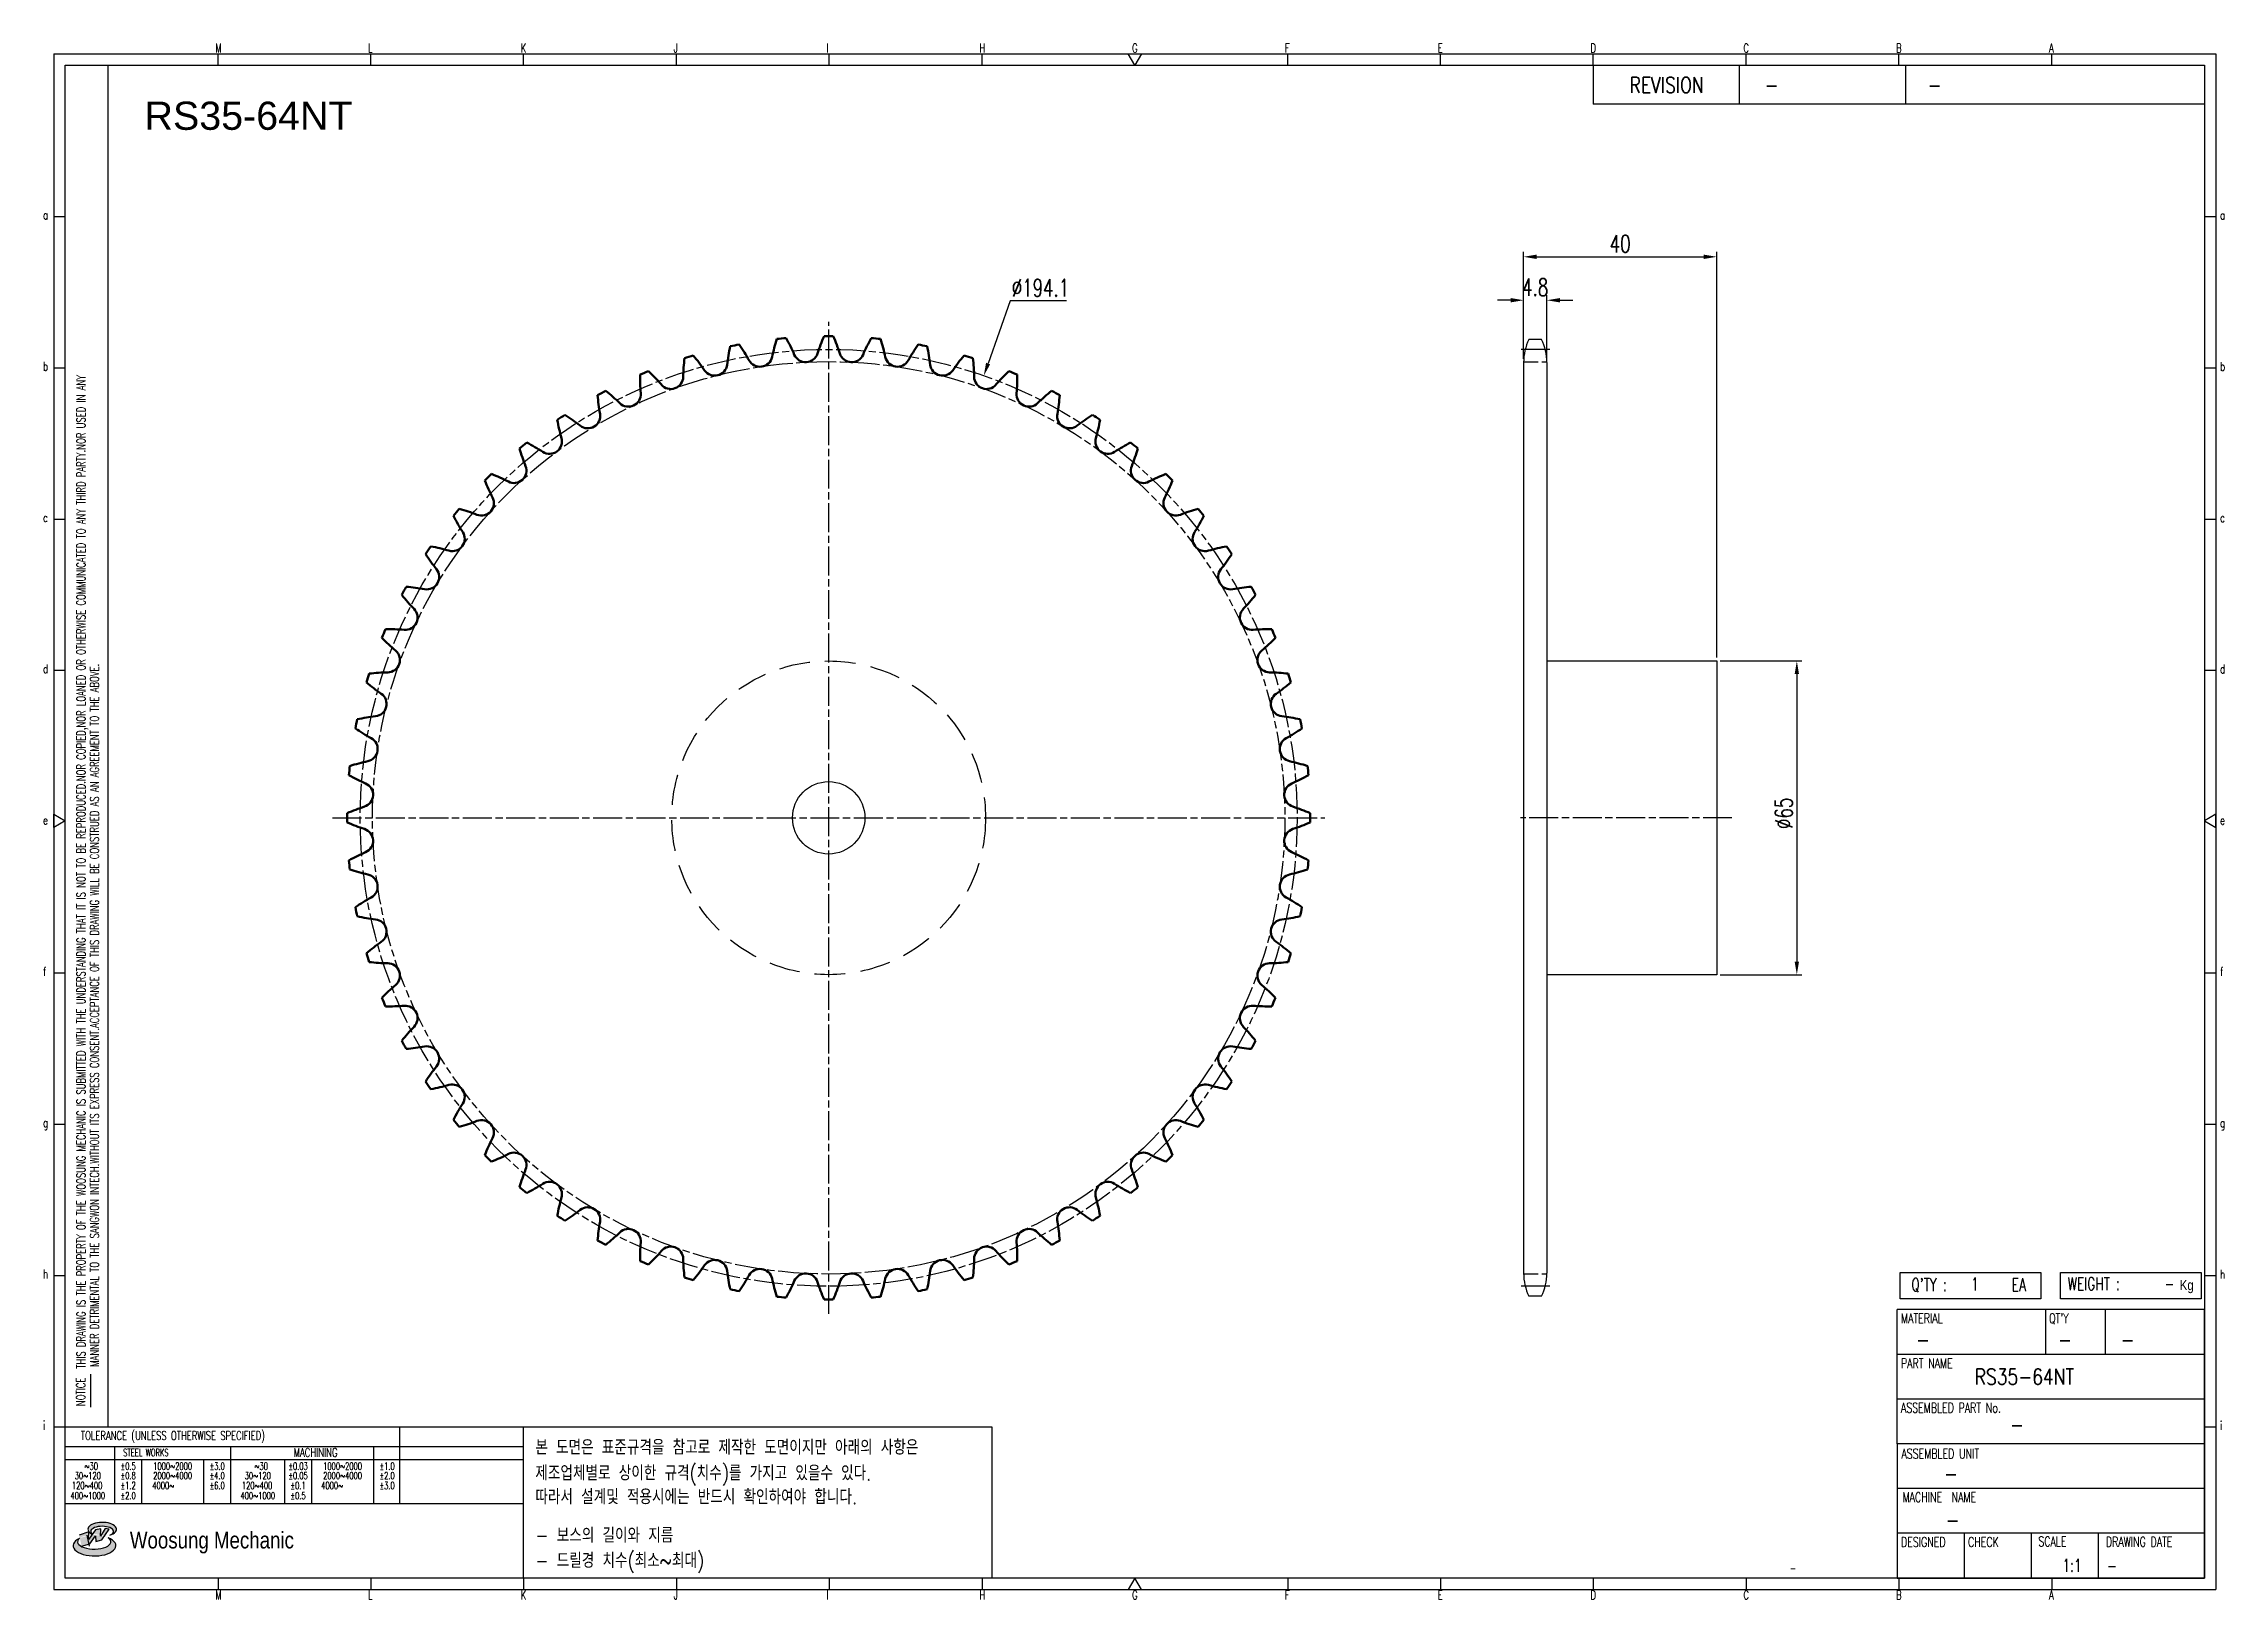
# Model space of a CAD drawing. Header units: millimetres. Extents: x -44812 to -44360, y 1096 to 1418.
import ezdxf
from ezdxf.enums import TextEntityAlignment as Align

# ---------------------------------------------------------------- set-up
doc = ezdxf.new("R2010")
doc.units = ezdxf.units.MM
for name, pattern in [('AM_ISO02W050', [7.5, 6, -1.5]), ('AM_ISO02W050x2', [3.75, 3, -0.75]), ('AM_ISO08W050', [18, 12, -1.5, 3, -1.5]), ('AM_ISO08W050x2', [9, 6, -0.75, 1.5, -0.75]), ('HIDDEN', [9.525, 6.35, -3.175])]:
    doc.linetypes.add(name, pattern=pattern)
for name, color, linetype, lineweight in [('AM_0N', 7, 'Continuous', 50), ('AM_3N', 6, 'AM_ISO02W050', 25), ('AM_7', 4, 'AM_ISO08W050', 25), ('AM_7N', 4, 'AM_ISO08W050', 25)]:
    doc.layers.add(name, color=color, linetype=linetype, lineweight=lineweight)
for name, color, linetype in [('HL', 2, 'HIDDEN'), ('S-DIM', 7, 'Continuous'), ('TITLE', 7, 'Continuous'), ('도면레이아웃', 7, 'Continuous')]:
    doc.layers.add(name, color=color, linetype=linetype)
doc.styles.add('HAN', font='ROMANS.shx', dxfattribs={"width": 0.7, "bigfont": 'whgtxt.shx'})
doc.styles.add('HKD_ST2', font='romans.shx', dxfattribs={"width": 0.7, "height": 4, "bigfont": '@extfont2.shx'})
doc.styles.add('HSG', font='SIMPLEX.shx', dxfattribs={"width": 0.7, "bigfont": 'HSG.shx'})
doc.styles.add('ROMANS', font='romans.shx', dxfattribs={"width": 0.7, "bigfont": 'whgtxt.shx'})
doc.styles.add('SLDTEXTSTYLE4', font='arial.ttf', dxfattribs={"width": 0.8})
doc.styles.get("Standard").update_dxf_attribs({"font": 'arial.ttf'})
doc.dimstyles.new('APP6', dxfattribs={"dimscale": 1.5, "dimtxt": 2.4, "dimasz": 1.8, "dimexe": 0.7, "dimexo": 0.5, "dimgap": 0.6, "dimtad": 1, "dimtoh": 1, "dimdec": 1, "dimrnd": 0.01, "dimzin": 9, "dimdsep": 46, "dimtxsty": 'HSG', "dimcen": 0, "dimclrd": 1, "dimclre": 1, "dimclrt": 256, "dimazin": 2, "dimtp": 1, "dimtm": 1, "dimtfac": 0.5, "dimtdec": 1, "dimtofl": 0, "dimtmove": 0, "dimatfit": 3, "dimfxl": 0, "dimtvp": 1, "dimtolj": 2, "dimlwd": -1, "dimlwe": -1, "dimarcsym": 0})

# ---------------------------------------------------------------- blocks, each defined once
blk = doc.blocks.new('SUYWSHJH')
at = {"layer": '도면레이아웃'}
h = blk.add_hatch(color=10, dxfattribs=at)
h.paths.add_polyline_path([(1.544, 35.177), (1.554, 34.966), (1.779, 35.034), (2.054, 35.422), (1.908, 35.446), (1.728, 35.167), (1.741, 35.439), (1.547, 35.405), (1.292, 35.041), (1.295, 35.33), (0.943, 35.208), (1.03, 34.8), (1.336, 34.885)])
edge = h.paths.add_edge_path()
edge.add_ellipse((1.795, 35.421), major_axis=(-0.53, 0), ratio=0.487785, start_angle=122.36065, end_angle=403.39574)
edge.add_line((1.411, 35.244), (1.419, 35.261))
edge.add_ellipse((1.798, 35.344), major_axis=(-0.423, 0), ratio=0.444396, start_angle=131.58977, end_angle=386.19408, ccw=False)
edge = h.paths.add_edge_path()
edge.add_ellipse((1.512, 34.815), major_axis=(-0.793, 0), ratio=0.480113, start_angle=314.67633, end_angle=590.85213)
edge.add_ellipse((1.501, 34.958), major_axis=(-0.62, 0), ratio=0.43311, start_angle=331.7024, end_angle=574.42495, ccw=False)
for p, q in [((0, 90.118), (80.15, 90.118)), ((0, 90.118), (0, 33.191)), ((6.089, 89.693), (6.089, 90.118)), ((11.753, 89.693), (11.753, 90.118)), ((17.418, 89.693), (17.418, 90.118)), ((23.082, 89.693), (23.082, 90.118)), ((28.746, 89.693), (28.746, 90.118)), ((34.411, 89.693), (34.411, 90.118)), ((45.739, 89.693), (45.739, 90.118)), ((51.404, 89.693), (51.404, 90.118)), ((57.068, 89.693), (57.068, 90.118)), ((62.732, 89.693), (62.732, 90.118)), ((68.397, 89.693), (68.397, 90.118)), ((74.061, 89.693), (74.061, 90.118)), ((80.15, 90.118), (80.15, 33.191)), ((0, 84.085), (0.425, 84.085)), ((79.725, 84.085), (80.15, 84.085)), ((0, 78.478), (0.425, 78.478)), ((79.725, 78.478), (80.15, 78.478)), ((0, 72.87), (0.425, 72.87)), ((79.725, 72.87), (80.15, 72.87)), ((0, 67.262), (0.425, 67.262)), ((79.725, 67.262), (80.15, 67.262)), ((0, 56.047), (0.425, 56.047)), ((79.725, 56.047), (80.15, 56.047)), ((0, 50.439), (0.425, 50.439)), ((79.725, 50.439), (80.15, 50.439)), ((0, 44.832), (0.425, 44.832)), ((79.725, 44.832), (80.15, 44.832)), ((1.377, 39.947), (1.377, 41.174)), ((0, 39.224), (0.425, 39.224)), ((79.725, 39.224), (80.15, 39.224)), ((0, 33.191), (80.15, 33.191)), ((6.089, 33.616), (6.089, 33.191)), ((11.753, 33.616), (11.753, 33.191)), ((17.418, 33.616), (17.418, 33.191)), ((23.082, 33.616), (23.082, 33.191)), ((28.746, 33.616), (28.746, 33.191)), ((34.411, 33.616), (34.411, 33.191)), ((45.739, 33.616), (45.739, 33.191)), ((51.404, 33.616), (51.404, 33.191)), ((57.068, 33.616), (57.068, 33.191)), ((62.732, 33.616), (62.732, 33.191)), ((68.397, 33.616), (68.397, 33.191)), ((74.061, 33.616), (74.061, 33.191))]:
    blk.add_line(p, q)
at = {"color": 2}
for p, q in [((2.017, 39.224), (2.017, 89.693)), ((0.425, 39.224), (17.418, 39.224)), ((12.816, 39.224), (12.816, 36.382)), ((17.418, 33.616), (17.418, 39.224)), ((0.425, 38.487), (17.418, 38.487)), ((0.425, 38.012), (17.418, 38.012)), ((2.257, 38.487), (2.257, 36.382)), ((3.257, 38.012), (3.257, 36.382)), ((5.557, 38.012), (5.557, 36.382)), ((6.557, 38.5), (6.557, 36.382)), ((8.557, 38.012), (8.557, 36.382)), ((9.557, 38.026), (9.557, 36.382)), ((11.857, 38.487), (11.857, 36.382)), ((0.425, 36.382), (17.418, 36.382))]:
    blk.add_line(p, q, dxfattribs=at)
at = {"color": 6, "ltscale": 0.5}
for p, q in [((57.068, 89.693), (57.068, 88.246)), ((62.47, 89.693), (62.47, 88.246)), ((68.635, 89.693), (68.635, 88.246)), ((79.725, 88.246), (57.068, 88.246)), ((68.336, 38.59), (68.336, 43.563)), ((79.725, 43.563), (68.336, 43.563)), ((73.827, 43.563), (73.827, 41.905)), ((76.037, 43.563), (76.037, 41.905)), ((79.725, 38.59), (79.725, 43.563)), ((79.725, 41.905), (68.336, 41.905)), ((79.725, 40.248), (68.336, 40.248)), ((68.336, 38.59), (68.336, 33.616)), ((79.725, 38.59), (68.336, 38.59)), ((79.725, 33.616), (79.725, 38.59)), ((79.725, 36.932), (68.336, 36.932)), ((79.725, 35.274), (68.336, 35.274)), ((70.822, 33.616), (70.822, 35.274)), ((73.309, 33.616), (73.309, 35.274)), ((75.796, 33.616), (75.796, 35.274)), ((68.336, 33.616), (79.725, 33.616))]:
    blk.add_line(p, q, dxfattribs=at)
for points in [[(40.075, 89.693), (39.83, 90.118), (40.32, 90.118)], [(0.425, 89.693), (79.725, 89.693), (79.725, 33.616), (0.425, 33.616)], [(0.425, 61.679), (0, 61.433), (0, 61.924)], [(79.725, 61.679), (80.15, 61.433), (80.15, 61.924)], [(40.075, 33.616), (39.83, 33.191), (40.32, 33.191)]]:
    blk.add_lwpolyline(points, close=True)
at = {"layer": 'TITLE', "color": 20}
for p, q in [((68.449, 43.961), (68.449, 44.936)), ((68.449, 44.936), (73.654, 44.936)), ((73.654, 44.936), (73.654, 43.961)), ((74.39, 43.961), (74.39, 44.936)), ((74.39, 44.936), (79.595, 44.936)), ((79.595, 44.936), (79.595, 43.961)), ((73.654, 43.961), (68.449, 43.961)), ((79.595, 43.961), (74.39, 43.961))]:
    blk.add_line(p, q, dxfattribs=at)
at = {"layer": '도면레이아웃'}
for p, q in [((1.295, 35.33), (0.943, 35.208)), ((1.03, 34.8), (1.336, 34.885)), ((1.224, 35.208), (1.311, 34.8)), ((1.224, 35.208), (1.224, 35.208)), ((1.547, 35.405), (1.292, 35.041)), ((1.292, 35.041), (1.295, 35.33)), ((1.336, 34.885), (1.544, 35.177)), ((1.419, 35.261), (1.411, 35.244)), ((1.544, 35.177), (1.554, 34.966)), ((1.741, 35.439), (1.547, 35.405)), ((1.554, 34.966), (1.779, 35.034)), ((1.908, 35.446), (1.728, 35.167)), ((1.728, 35.167), (1.741, 35.439)), ((1.779, 35.034), (2.054, 35.422)), ((2.054, 35.422), (1.908, 35.446))]:
    blk.add_line(p, q, dxfattribs=at)
for centre, major_axis, ratio, start_param, end_param in [((1.795, 35.421), (-0.53, 0), 0.487785, 2.135596, 7.040584), ((1.512, 34.815), (-0.793, 0), 0.480113, 5.492138, 10.312315), ((1.501, 34.958), (-0.62, 0), 0.43311, 5.789299, 10.025607), ((1.798, 35.344), (-0.423, 0), 0.444396, 2.296675, 6.740358)]:
    blk.add_ellipse(centre, major_axis=major_axis, ratio=ratio, start_param=start_param, end_param=end_param, dxfattribs=at)
at = {"color": 4, "style": 'HKD_ST2', "width": 0.7}
for s, p in [('M', (5.988, 90.164)), ('L', (11.652, 90.164)), ('K', (17.316, 90.164)), ('J', (22.981, 90.164)), ('I', (28.645, 90.164)), ('H', (34.309, 90.164)), ('G', (39.974, 90.164)), ('F', (45.638, 90.164)), ('E', (51.302, 90.164)), ('D', (56.967, 90.164)), ('C', (62.631, 90.164)), ('B', (68.295, 90.164)), ('A', (73.96, 90.164)), ('a', (-0.395, 83.976)), ('a', (80.305, 83.97)), ('b', (-0.395, 78.368)), ('b', (80.305, 78.362)), ('c', (-0.395, 72.76)), ('c', (80.305, 72.754)), ('d', (-0.395, 67.153)), ('d', (80.305, 67.147)), ('e', (-0.395, 61.545)), ('e', (80.305, 61.539)), ('f', (-0.395, 55.937)), ('f', (80.305, 55.931)), ('g', (-0.395, 50.33)), ('g', (80.305, 50.324)), ('h', (-0.395, 44.722)), ('h', (80.305, 44.716)), ('i', (-0.395, 39.114)), ('i', (80.305, 39.108)), ('M', (5.988, 32.824)), ('L', (11.652, 32.824)), ('K', (17.316, 32.824)), ('J', (22.981, 32.824)), ('I', (28.645, 32.824)), ('H', (34.309, 32.824)), ('G', (39.974, 32.824)), ('F', (45.638, 32.824)), ('E', (51.302, 32.824)), ('D', (56.967, 32.824)), ('C', (62.631, 32.824)), ('B', (68.295, 32.824)), ('A', (73.96, 32.824))]:
    blk.add_text(s, height=0.326, dxfattribs=at).set_placement(p)
for s, height, style, width, p in [('REVISION', 0.5806, 'HAN', 0.8, (58.415, 88.664)), ('-', 0.581, 'HAN', 0.8, (63.426, 88.664)), ('-', 0.581, 'HAN', 0.8, (69.468, 88.664)), ("Q'TY : ", 0.4746, 'HKD_ST2', 0.7, (68.857, 44.253)), ('1', 0.475, 'HKD_ST2', 0.7, (71.071, 44.275)), ('EA', 0.4746, 'HKD_ST2', 0.7, (72.578, 44.253)), ('WEIGHT : ', 0.4746, 'HKD_ST2', 0.7, (74.65, 44.286)), ('-', 0.581, 'HAN', 0.8, (69.029, 42.157)), ('-', 0.581, 'HAN', 0.8, (74.289, 42.157)), ('-', 0.581, 'HAN', 0.8, (76.623, 42.157)), ('-', 0.581, 'HAN', 0.8, (72.515, 39.013)), ('-', 0.581, 'HAN', 0.8, (70.067, 37.189)), ('-', 0.581, 'HAN', 0.8, (70.126, 35.48)), ('1:1', 0.4746, 'HKD_ST2', 0.7, (74.458, 33.848)), ('-', 0.475, 'HKD_ST2', 0.7, (76.112, 33.837))]:
    blk.add_text(s, height=height, dxfattribs=dict(style=style, width=width)).set_placement(p)
at = {"color": 1, "style": 'HKD_ST2', "width": 0.7}
for s, p in [(' THIS DRAWING IS THE PROPERTY OF THE WOOSUNG MECHANIC IS SUBMITTED WITH THE UNDERSTANDING THAT IT IS NOT TO BE REPRODUCED.NOR COPIED,NOR LOANED OR OTHERWISE COMMUNICATED TO ANY THIRD PARTY.NOR USED IN ANY', (1.173, 41.217)), ('MANNER DETRIMENTAL TO THE SANGWON INTECH.WITHOUT ITS EXPRESS CONSENT.ACCEPTANCE OF THIS DRAWING WILL BE CONSTRUED AS AN AGREEMENT TO THE ABOVE.', (1.672, 41.447))]:
    blk.add_text(s, height=0.326266, rotation=90, dxfattribs=at).set_placement(p)
at = {"style": 'HKD_ST2', "width": 0.7}
blk.add_text('-', height=0.475, dxfattribs=at).set_placement((78.613, 44.286), align=Align.RIGHT)
at = {"color": 4, "style": 'HKD_ST2', "width": 0.7}
for s, height, p in [('MATERIAL', 0.3651, (68.474, 43.425)), ("QT'Y", 0.3651, (73.965, 43.425)), ('PART NAME', 0.3651, (68.474, 41.756)), ('ASSEMBLED PART No.', 0.36511, (68.474, 40.109)), ('ASSEMBLED UNIT', 0.36511, (68.49, 38.408)), ('MACHINE  NAME', 0.36511, (68.532, 36.794)), ('DESIGNED', 0.3651, (68.474, 35.136)), ('CHECK', 0.3651, (70.961, 35.136)), ('SCALE', 0.3651, (73.566, 35.153)), ('DRAWING DATE', 0.36511, (76.071, 35.141))]:
    blk.add_text(s, height=height, dxfattribs=at).set_placement(p, align=Align.TOP_LEFT)
at = {"style": 'HKD_ST2', "width": 0.7}
blk.add_text('NOTICE', height=0.3263, rotation=90, dxfattribs=at).set_placement((1.163, 39.988))
for s, height, style, width, p in [('TOLERANCE (UNLESS OTHERWISE SPECIFIED)', 0.32627, 'HKD_ST2', 0.7, (4.417, 38.896)), ('-', 0.326, 'ROMANS', 0.65, (64.469, 33.975))]:
    blk.add_text(s, height=height, dxfattribs=dict(style=style, width=width)).set_placement(p, align=Align.MIDDLE_CENTER)
at = {"color": 4, "style": 'HKD_ST2', "width": 0.7}
for s, height, p in [('STEEL WORKS', 0.26101, (3.416, 38.268)), ('MACHINING', 0.3263, (9.707, 38.27)), ('%%P0.5', 0.261, (2.757, 37.762)), ('%%P0.8', 0.261, (2.757, 37.411)), ('%%P3.0', 0.261, (6.057, 37.762)), ('%%P4.0', 0.261, (6.057, 37.411)), ('%%P0.03', 0.261, (9.057, 37.762)), ('%%P0.05', 0.261, (9.057, 37.411)), ('%%P1.0', 0.261, (12.357, 37.762)), ('%%P2.0', 0.261, (12.357, 37.411)), ('%%P1.2', 0.261, (2.757, 37.045)), ('%%P2.0', 0.261, (2.757, 36.67)), ('%%P6.0', 0.261, (6.057, 37.045)), ('%%P0.1', 0.261, (9.057, 37.045)), ('%%P0.5', 0.261, (9.057, 36.67)), ('%%P3.0', 0.261, (12.357, 37.045))]:
    blk.add_text(s, height=height, dxfattribs=at).set_placement(p, align=Align.MIDDLE)
for s, height, p in [('30%%126120', 0.261, (1.263, 37.411)), ('%%12630', 0.261, (1.389, 37.762)), ('2000%%1264000', 0.26101, (4.407, 37.411)), ('1000%%1262000', 0.26101, (4.407, 37.762)), ('30%%126120', 0.261, (7.563, 37.411)), ('%%12630', 0.261, (7.689, 37.762)), ('2000%%1264000', 0.26101, (10.707, 37.411)), ('1000%%1262000', 0.26101, (10.707, 37.762)), ('400%%1261000', 0.26101, (1.263, 36.67)), ('120%%126400', 0.26101, (1.237, 37.045)), ('4000%%126', 0.261, (4.061, 37.045)), ('400%%1261000', 0.26101, (7.563, 36.67)), ('120%%126400', 0.26101, (7.537, 37.045)), ('4000%%126', 0.261, (10.321, 37.045))]:
    blk.add_text(s, height=height, dxfattribs=at).set_placement(p, align=Align.MIDDLE_CENTER)
at = {"color": 1, "style": 'SLDTEXTSTYLE4', "width": 0.8}
blk.add_text('Woosung Mechanic', height=0.61957, dxfattribs=at).set_placement((2.822, 34.711))
at = {"layer": 'TITLE', "width": 0.8}
blk.add_text('Kg', height=0.3789, dxfattribs=at).set_placement((78.807, 44.286))
blk = doc.blocks.new('*D759')
at = {"layer": 'Defpoints', "color": 0, "transparency": 16777216}
for p in [(-44500.65, 1364.68), (-44505.45, 1351.78), (-44500.65, 1351.78)]:
    blk.add_point(p, dxfattribs=at)
at = {"layer": 'S-DIM', "color": 1, "transparency": 16777216}
for p, q in [((-44508.15, 1364.68), (-44510.85, 1364.68)), ((-44505.45, 1352.53), (-44505.45, 1365.73)), ((-44500.65, 1352.53), (-44500.65, 1365.73)), ((-44497.95, 1364.68), (-44495.25, 1364.68))]:
    blk.add_line(p, q, dxfattribs=at)
for points in [[(-44508.15, 1365.13), (-44508.15, 1364.23), (-44505.45, 1364.68)], [(-44497.95, 1365.13), (-44497.95, 1364.23), (-44500.65, 1364.68)]]:
    blk.add_solid(points, dxfattribs=at)
at = {"layer": 'S-DIM', "transparency": 16777216, "insert": (-44503.05, 1367.38), "char_height": 3.6, "attachment_point": 5, "style": 'HSG'}
blk.add_mtext('\\A2;4.8', dxfattribs=at)
blk = doc.blocks.new('*D760')
at = {"layer": 'Defpoints', "color": 0, "transparency": 16777216}
for p in [(-44465.45, 1373.68), (-44505.45, 1351.78), (-44465.45, 1289.94)]:
    blk.add_point(p, dxfattribs=at)
at = {"layer": 'S-DIM', "color": 1, "transparency": 16777216}
for p, q in [((-44505.45, 1352.53), (-44505.45, 1374.73)), ((-44502.75, 1373.68), (-44468.15, 1373.68)), ((-44465.45, 1290.69), (-44465.45, 1374.73))]:
    blk.add_line(p, q, dxfattribs=at)
for points in [[(-44502.75, 1374.13), (-44502.75, 1373.23), (-44505.45, 1373.68)], [(-44468.15, 1374.13), (-44468.15, 1373.23), (-44465.45, 1373.68)]]:
    blk.add_solid(points, dxfattribs=at)
at = {"layer": 'S-DIM', "transparency": 16777216, "insert": (-44485.45, 1376.38), "char_height": 3.6, "attachment_point": 5, "style": 'HSG'}
blk.add_mtext('\\A2;40', dxfattribs=at)
blk = doc.blocks.new('*D761')
at = {"layer": 'Defpoints', "color": 0, "transparency": 16777216}
for p in [(-44465.45, 1289.94), (-44465.45, 1224.94), (-44448.84, 1224.94)]:
    blk.add_point(p, dxfattribs=at)
at = {"layer": 'S-DIM', "color": 1, "transparency": 16777216}
for p, q in [((-44464.7, 1289.94), (-44447.79, 1289.94)), ((-44448.84, 1287.24), (-44448.84, 1227.64)), ((-44464.7, 1224.94), (-44447.79, 1224.94))]:
    blk.add_line(p, q, dxfattribs=at)
for points in [[(-44449.29, 1287.24), (-44448.39, 1287.24), (-44448.84, 1289.94)], [(-44449.29, 1227.64), (-44448.39, 1227.64), (-44448.84, 1224.94)]]:
    blk.add_solid(points, dxfattribs=at)
at = {"layer": 'S-DIM', "transparency": 16777216, "insert": (-44451.54, 1258.36), "char_height": 3.6, "attachment_point": 5, "rotation": 90, "style": 'HSG'}
blk.add_mtext('\\A2;%%c65', dxfattribs=at)
blk = doc.blocks.new('*D762')
at = {"layer": 'Defpoints', "color": 0, "transparency": 16777216}
for p in [(-44617.31, 1349.03), (-44681.58, 1165.85)]:
    blk.add_point(p, dxfattribs=at)
at = {"layer": 'S-DIM', "color": 1, "transparency": 16777216}
for p, q in [((-44611.87, 1364.55), (-44616.42, 1351.57)), ((-44600.17, 1364.55), (-44611.87, 1364.55))]:
    blk.add_line(p, q, dxfattribs=at)
blk.add_solid([(-44616.84, 1351.72), (-44615.99, 1351.42), (-44617.31, 1349.03)], dxfattribs=at)
at = {"layer": 'S-DIM', "transparency": 16777216, "insert": (-44605.57, 1367.25), "char_height": 3.6, "attachment_point": 5, "style": 'HSG'}
blk.add_mtext('\\A2;∅194.1', dxfattribs=at)

msp = doc.modelspace()

# ---------------------------------------------------------------- linework, layer by layer
for p, q in [((-44501.72, 1356.58), (-44504.38, 1356.58)), ((-44505.45, 1351.78), (-44505.45, 1163.1)), ((-44500.65, 1351.78), (-44500.65, 1163.1)), ((-44501.72, 1158.3), (-44504.38, 1158.3))]:
    msp.add_line(p, q)
msp.add_lwpolyline([(-44500.65, 1289.94), (-44465.45, 1289.94), (-44465.45, 1224.94), (-44500.65, 1224.94)])
at = {"color": 4}
msp.add_lwpolyline([(-44712.66, 1131.28), (-44615.62, 1131.28), (-44615.62, 1099.93), (-44712.66, 1099.93)], close=True, dxfattribs=at)
msp.add_circle((-44649.45, 1257.44), 7.5)
for centre, start, end in [((-44494.15, 1351.78), 154.8633, 180), ((-44511.95, 1351.78), 0, 25.1367), ((-44494.15, 1163.1), 180, 205.1367), ((-44511.95, 1163.1), 334.8633, 0)]:
    msp.add_arc(centre, 11.3, start, end)
at = {"layer": 'AM_0N'}
for centre, radius, start, end in [((-44621.87, 1344.38), 40.23, 162.2301, 167.7344), ((-44649.45, 1257.44), 99.8, 95.0737, 96.1763), ((-44693.46, 1337.33), 40.23, 23.5156, 29.0199), ((-44613.48, 1341.26), 40.23, 156.6051, 162.1094), ((-44649.45, 1257.44), 99.8, 89.4487, 90.5513), ((-44685.41, 1341.26), 40.23, 17.8906, 23.3949), ((-44605.44, 1337.33), 40.23, 150.9801, 156.4844), ((-44649.45, 1257.44), 99.8, 83.8237, 84.9263), ((-44677.03, 1344.38), 40.23, 12.2656, 17.7699), ((-44639.36, 1348.09), 40.23, 173.4801, 178.9844), ((-44649.45, 1257.44), 99.8, 106.3237, 107.4263), ((-44708.2, 1327.21), 40.23, 34.7656, 40.2699), ((-44673.04, 1351.62), 2.57, 214.7656, 353.3594), ((-44630.53, 1346.67), 40.23, 167.8551, 173.3594), ((-44649.45, 1257.44), 99.8, 100.6987, 101.8013), ((-44701.08, 1332.63), 40.23, 29.1406, 34.6449), ((-44663.69, 1353.47), 2.57, 209.1406, 347.7344), ((-44654.21, 1354.41), 2.57, 203.5156, 342.1094), ((-44644.69, 1354.41), 2.57, 197.8906, 336.4844), ((-44635.2, 1353.47), 2.57, 192.2656, 330.8594), ((-44597.82, 1332.63), 40.23, 145.3551, 150.8594), ((-44649.45, 1257.44), 99.8, 78.1987, 79.3013), ((-44668.37, 1346.67), 40.23, 6.6406, 12.1449), ((-44625.86, 1351.62), 2.57, 186.6406, 325.2344), ((-44590.7, 1327.21), 40.23, 139.7301, 145.2344), ((-44649.45, 1257.44), 99.8, 72.5737, 73.6763), ((-44659.53, 1348.09), 40.23, 1.0156, 6.5199), ((-44649.45, 1257.44), 99.8, 111.9487, 113.0513), ((-44648.3, 1348.64), 40.23, 179.1051, 184.6094), ((-44714.75, 1321.12), 40.23, 40.3906, 45.8949), ((-44682.16, 1348.85), 2.57, 220.3906, 358.9844), ((-44616.74, 1348.85), 2.57, 181.0156, 319.6094), ((-44584.14, 1321.12), 40.23, 134.1051, 139.6094), ((-44649.45, 1257.44), 99.8, 66.9487, 68.0513), ((-44650.6, 1348.64), 40.23, 355.3906, 0.8949), ((-44649.45, 1257.44), 99.8, 117.5737, 118.6763), ((-44657.24, 1348.32), 40.23, 184.7301, 190.2344), ((-44720.68, 1314.41), 40.23, 46.0156, 51.5199), ((-44690.96, 1345.2), 2.57, 226.0156, 4.6094), ((-44607.94, 1345.2), 2.57, 175.3906, 313.9844), ((-44578.22, 1314.41), 40.23, 128.4801, 133.9844), ((-44649.45, 1257.44), 99.8, 61.3237, 62.4263), ((-44641.66, 1348.32), 40.23, 349.7656, 355.2699), ((-44649.45, 1257.44), 99.8, 123.1987, 124.3013), ((-44666.11, 1347.12), 40.23, 190.3551, 195.8594), ((-44725.92, 1307.15), 40.23, 51.6406, 57.1449), ((-44699.36, 1340.71), 2.57, 231.6406, 10.2344), ((-44599.54, 1340.71), 2.57, 169.7656, 308.3594), ((-44572.98, 1307.15), 40.23, 122.8551, 128.3594), ((-44649.45, 1257.44), 99.8, 55.6987, 56.8013), ((-44632.79, 1347.12), 40.23, 344.1406, 349.6449), ((-44649.45, 1257.44), 99.8, 128.8237, 129.9263), ((-44674.82, 1345.05), 40.23, 195.9801, 201.4844), ((-44730.43, 1299.42), 40.23, 57.2656, 62.7699), ((-44707.28, 1335.42), 2.57, 237.2656, 15.8594), ((-44591.62, 1335.42), 2.57, 164.1406, 302.7344), ((-44568.47, 1299.42), 40.23, 117.2301, 122.7344), ((-44649.45, 1257.44), 99.8, 50.0737, 51.1763), ((-44624.08, 1345.05), 40.23, 338.5156, 344.0199), ((-44649.45, 1257.44), 99.8, 134.4487, 135.5513), ((-44734.15, 1291.28), 40.23, 62.8906, 68.3949), ((-44714.65, 1329.38), 2.57, 242.8906, 21.4844), ((-44584.25, 1329.38), 2.57, 158.5156, 297.1094), ((-44564.75, 1291.28), 40.23, 111.6051, 117.1094), ((-44649.45, 1257.44), 99.8, 44.4487, 45.5513), ((-44683.29, 1342.14), 40.23, 201.6051, 207.1094), ((-44615.61, 1342.14), 40.23, 332.8906, 338.3949), ((-44649.45, 1257.44), 99.8, 140.0737, 141.1763), ((-44691.43, 1338.42), 40.23, 207.2301, 212.7344), ((-44737.06, 1282.81), 40.23, 68.5156, 74.0199), ((-44721.38, 1322.64), 2.57, 248.5156, 27.1094), ((-44577.51, 1322.64), 2.57, 152.8906, 291.4844), ((-44561.84, 1282.81), 40.23, 105.9801, 111.4844), ((-44607.47, 1338.42), 40.23, 327.2656, 332.7699), ((-44649.45, 1257.44), 99.8, 38.8237, 39.9263), ((-44727.43, 1315.27), 2.57, 254.1406, 32.7344), ((-44571.47, 1315.27), 2.57, 147.2656, 285.8594), ((-44649.45, 1257.44), 99.8, 145.6987, 146.8013), ((-44699.16, 1333.91), 40.23, 212.8551, 218.3594), ((-44739.12, 1274.1), 40.23, 74.1406, 79.6449), ((-44559.77, 1274.1), 40.23, 100.3551, 105.8594), ((-44599.74, 1333.91), 40.23, 321.6406, 327.1449), ((-44649.45, 1257.44), 99.8, 33.1987, 34.3013), ((-44732.72, 1307.35), 2.57, 259.7656, 38.3594), ((-44566.18, 1307.35), 2.57, 141.6406, 280.2344), ((-44649.45, 1257.44), 99.8, 151.3237, 152.4263), ((-44706.42, 1328.67), 40.23, 218.4801, 223.9844), ((-44740.33, 1265.23), 40.23, 79.7656, 85.2699), ((-44558.57, 1265.23), 40.23, 94.7301, 100.2344), ((-44592.48, 1328.67), 40.23, 316.0156, 321.5199), ((-44649.45, 1257.44), 99.8, 27.5737, 28.6763), ((-44737.21, 1298.95), 2.57, 265.3906, 43.9844), ((-44561.68, 1298.95), 2.57, 136.0156, 274.6094), ((-44649.45, 1257.44), 99.8, 156.9487, 158.0513), ((-44713.13, 1322.74), 40.23, 224.1051, 229.6094), ((-44740.65, 1256.29), 40.23, 85.3906, 90.8949), ((-44558.25, 1256.29), 40.23, 89.1051, 94.6094), ((-44585.77, 1322.74), 40.23, 310.3906, 315.8949), ((-44649.45, 1257.44), 99.8, 21.9487, 23.0513), ((-44740.86, 1290.15), 2.57, 271.0156, 49.6094), ((-44558.04, 1290.15), 2.57, 130.3906, 268.9844), ((-44649.45, 1257.44), 99.8, 162.5737, 163.6763), ((-44719.22, 1316.19), 40.23, 229.7301, 235.2344), ((-44740.1, 1247.35), 40.23, 91.0156, 96.5199), ((-44558.8, 1247.35), 40.23, 83.4801, 88.9844), ((-44579.68, 1316.19), 40.23, 304.7656, 310.2699), ((-44649.45, 1257.44), 99.8, 16.3237, 17.4263), ((-44743.62, 1281.03), 2.57, 276.6406, 55.2344), ((-44555.27, 1281.03), 2.57, 124.7656, 263.3594), ((-44649.45, 1257.44), 99.8, 168.1987, 169.3013), ((-44724.64, 1309.07), 40.23, 235.3551, 240.8594), ((-44738.68, 1238.52), 40.23, 96.6406, 102.1449), ((-44560.22, 1238.52), 40.23, 77.8551, 83.3594), ((-44574.26, 1309.07), 40.23, 299.1406, 304.6449), ((-44649.45, 1257.44), 99.8, 10.6987, 11.8013), ((-44745.48, 1271.69), 2.57, 282.2656, 60.8594), ((-44553.41, 1271.69), 2.57, 119.1406, 257.7344), ((-44649.45, 1257.44), 99.8, 173.8237, 174.9263), ((-44729.34, 1301.45), 40.23, 240.9801, 246.4844), ((-44736.39, 1229.86), 40.23, 102.2656, 107.7699), ((-44562.51, 1229.86), 40.23, 72.2301, 77.7344), ((-44569.56, 1301.45), 40.23, 293.5156, 299.0199), ((-44649.45, 1257.44), 99.8, 5.0737, 6.1763), ((-44746.42, 1262.2), 2.57, 287.8906, 66.4844), ((-44552.48, 1262.2), 2.57, 113.5156, 252.1094), ((-44649.45, 1257.44), 99.8, 179.4487, 180.5513), ((-44733.27, 1221.47), 40.23, 107.8906, 113.3949), ((-44733.27, 1293.41), 40.23, 246.6051, 252.1094), ((-44565.63, 1221.47), 40.23, 66.6051, 72.1094), ((-44565.63, 1293.41), 40.23, 287.8906, 293.3949), ((-44649.45, 1257.44), 99.8, 359.4487, 0.5513), ((-44746.42, 1252.68), 2.57, 293.5156, 72.1094), ((-44552.48, 1252.68), 2.57, 107.8906, 246.4844), ((-44729.34, 1213.43), 40.23, 113.5156, 119.0199), ((-44649.45, 1257.44), 99.8, 185.0737, 186.1763), ((-44569.56, 1213.43), 40.23, 60.9801, 66.4844), ((-44649.45, 1257.44), 99.8, 353.8237, 354.9263), ((-44736.39, 1285.02), 40.23, 252.2301, 257.7344), ((-44745.48, 1243.19), 2.57, 299.1406, 77.7344), ((-44553.41, 1243.19), 2.57, 102.2656, 240.8594), ((-44562.51, 1285.02), 40.23, 282.2656, 287.7699), ((-44724.64, 1205.81), 40.23, 119.1406, 124.6449), ((-44649.45, 1257.44), 99.8, 190.6987, 191.8013), ((-44574.26, 1205.81), 40.23, 55.3551, 60.8594), ((-44649.45, 1257.44), 99.8, 348.1987, 349.3013), ((-44738.68, 1276.36), 40.23, 257.8551, 263.3594), ((-44743.62, 1233.85), 2.57, 304.7656, 83.3594), ((-44555.27, 1233.85), 2.57, 96.6406, 235.2344), ((-44560.22, 1276.36), 40.23, 276.6406, 282.1449), ((-44719.22, 1198.69), 40.23, 124.7656, 130.2699), ((-44649.45, 1257.44), 99.8, 196.3237, 197.4263), ((-44579.68, 1198.69), 40.23, 49.7301, 55.2344), ((-44649.45, 1257.44), 99.8, 342.5737, 343.6763), ((-44740.1, 1267.53), 40.23, 263.4801, 268.9844), ((-44740.86, 1224.73), 2.57, 310.3906, 88.9844), ((-44558.04, 1224.73), 2.57, 91.0156, 229.6094), ((-44558.8, 1267.53), 40.23, 271.0156, 276.5199), ((-44713.13, 1192.14), 40.23, 130.3906, 135.8949), ((-44649.45, 1257.44), 99.8, 201.9487, 203.0513), ((-44585.77, 1192.14), 40.23, 44.1051, 49.6094), ((-44649.45, 1257.44), 99.8, 336.9487, 338.0513), ((-44740.65, 1258.59), 40.23, 269.1051, 274.6094), ((-44737.21, 1215.93), 2.57, 316.0156, 94.6094), ((-44561.68, 1215.93), 2.57, 85.3906, 223.9844), ((-44558.25, 1258.59), 40.23, 265.3906, 270.8949), ((-44706.42, 1186.21), 40.23, 136.0156, 141.5199), ((-44649.45, 1257.44), 99.8, 207.5737, 208.6763), ((-44592.48, 1186.21), 40.23, 38.4801, 43.9844), ((-44649.45, 1257.44), 99.8, 331.3237, 332.4263), ((-44740.33, 1249.65), 40.23, 274.7301, 280.2344), ((-44732.72, 1207.53), 2.57, 321.6406, 100.2344), ((-44566.18, 1207.53), 2.57, 79.7656, 218.3594), ((-44558.57, 1249.65), 40.23, 259.7656, 265.2699), ((-44699.16, 1180.97), 40.23, 141.6406, 147.1449), ((-44649.45, 1257.44), 99.8, 213.1987, 214.3013), ((-44739.12, 1240.78), 40.23, 280.3551, 285.8594), ((-44727.43, 1199.61), 2.57, 327.2656, 105.8594), ((-44571.47, 1199.61), 2.57, 74.1406, 212.7344), ((-44559.77, 1240.78), 40.23, 254.1406, 259.6449), ((-44599.74, 1180.97), 40.23, 32.8551, 38.3594), ((-44649.45, 1257.44), 99.8, 325.6987, 326.8013), ((-44691.43, 1176.46), 40.23, 147.2656, 152.7699), ((-44607.47, 1176.46), 40.23, 27.2301, 32.7344), ((-44649.45, 1257.44), 99.8, 218.8237, 219.9263), ((-44737.06, 1232.07), 40.23, 285.9801, 291.4844), ((-44721.38, 1192.24), 2.57, 332.8906, 111.4844), ((-44577.51, 1192.24), 2.57, 68.5156, 207.1094), ((-44561.84, 1232.07), 40.23, 248.5156, 254.0199), ((-44649.45, 1257.44), 99.8, 320.0737, 321.1763), ((-44683.29, 1172.74), 40.23, 152.8906, 158.3949), ((-44615.61, 1172.74), 40.23, 21.6051, 27.1094), ((-44649.45, 1257.44), 99.8, 224.4487, 225.5513), ((-44734.15, 1223.6), 40.23, 291.6051, 297.1094), ((-44714.65, 1185.5), 2.57, 338.5156, 117.1094), ((-44674.82, 1169.83), 40.23, 158.5156, 164.0199), ((-44584.25, 1185.5), 2.57, 62.8906, 201.4844), ((-44624.08, 1169.83), 40.23, 15.9801, 21.4844), ((-44564.75, 1223.6), 40.23, 242.8906, 248.3949), ((-44649.45, 1257.44), 99.8, 314.4487, 315.5513), ((-44649.45, 1257.44), 99.8, 230.0737, 231.1763), ((-44730.43, 1215.46), 40.23, 297.2301, 302.7344), ((-44707.28, 1179.46), 2.57, 344.1406, 122.7344), ((-44591.62, 1179.46), 2.57, 57.2656, 195.8594), ((-44568.47, 1215.46), 40.23, 237.2656, 242.7699), ((-44649.45, 1257.44), 99.8, 308.8237, 309.9263), ((-44666.11, 1167.76), 40.23, 164.1406, 169.6449), ((-44649.45, 1257.44), 99.8, 235.6987, 236.8013), ((-44725.92, 1207.73), 40.23, 302.8551, 308.3594), ((-44699.36, 1174.17), 2.57, 349.7656, 128.3594), ((-44599.54, 1174.17), 2.57, 51.6406, 190.2344), ((-44572.98, 1207.73), 40.23, 231.6406, 237.1449), ((-44649.45, 1257.44), 99.8, 303.1987, 304.3013), ((-44632.79, 1167.76), 40.23, 10.3551, 15.8594), ((-44657.24, 1166.56), 40.23, 169.7656, 175.2699), ((-44720.68, 1200.47), 40.23, 308.4801, 313.9844), ((-44690.96, 1169.68), 2.57, 355.3906, 133.9844), ((-44607.94, 1169.68), 2.57, 46.0156, 184.6094), ((-44578.22, 1200.47), 40.23, 226.0156, 231.5199), ((-44641.66, 1166.56), 40.23, 4.7301, 10.2344), ((-44649.45, 1257.44), 99.8, 241.3237, 242.4263), ((-44648.3, 1166.24), 40.23, 175.3906, 180.8949), ((-44714.75, 1193.76), 40.23, 314.1051, 319.6094), ((-44682.16, 1166.03), 2.57, 1.0156, 139.6094), ((-44639.36, 1166.79), 40.23, 181.0156, 186.5199), ((-44673.04, 1163.26), 2.57, 6.6406, 145.2344), ((-44625.86, 1163.26), 2.57, 34.7656, 173.3594), ((-44659.53, 1166.79), 40.23, 353.4801, 358.9844), ((-44616.74, 1166.03), 2.57, 40.3906, 178.9844), ((-44584.14, 1193.76), 40.23, 220.3906, 225.8949), ((-44650.6, 1166.24), 40.23, 359.1051, 4.6094), ((-44649.45, 1257.44), 99.8, 297.5737, 298.6763), ((-44649.45, 1257.44), 99.8, 246.9487, 248.0513), ((-44649.45, 1257.44), 99.8, 252.5737, 253.6763), ((-44708.2, 1187.67), 40.23, 319.7301, 325.2344), ((-44630.53, 1168.21), 40.23, 186.6406, 192.1449), ((-44701.08, 1182.25), 40.23, 325.3551, 330.8594), ((-44663.69, 1161.41), 2.57, 12.2656, 150.8594), ((-44621.87, 1170.5), 40.23, 192.2656, 197.7699), ((-44693.46, 1177.55), 40.23, 330.9801, 336.4844), ((-44654.21, 1160.47), 2.57, 17.8906, 156.4844), ((-44644.69, 1160.47), 2.57, 23.5156, 162.1094), ((-44605.44, 1177.55), 40.23, 203.5156, 209.0199), ((-44677.03, 1170.5), 40.23, 342.2301, 347.7344), ((-44635.2, 1161.41), 2.57, 29.1406, 167.7344), ((-44597.82, 1182.25), 40.23, 209.1406, 214.6449), ((-44668.37, 1168.21), 40.23, 347.8551, 353.3594), ((-44590.7, 1187.67), 40.23, 214.7656, 220.2699), ((-44649.45, 1257.44), 99.8, 286.3237, 287.4263), ((-44649.45, 1257.44), 99.8, 291.9487, 293.0513), ((-44649.45, 1257.44), 99.8, 258.1987, 259.3013), ((-44649.45, 1257.44), 99.8, 263.8237, 264.9263), ((-44613.48, 1173.62), 40.23, 197.8906, 203.3949), ((-44649.45, 1257.44), 99.8, 269.4487, 270.5513), ((-44685.41, 1173.62), 40.23, 336.6051, 342.1094), ((-44649.45, 1257.44), 99.8, 275.0737, 276.1763), ((-44649.45, 1257.44), 99.8, 280.6987, 281.8013)]:
    msp.add_arc(centre, radius, start, end, dxfattribs=at)
at = {"layer": 'AM_3N', "linetype": 'AM_ISO02W050x2'}
for p, q in [((-44505.45, 1351.93), (-44500.65, 1351.93)), ((-44505.45, 1162.95), (-44500.65, 1162.95))]:
    msp.add_line(p, q, dxfattribs=at)
at = {"layer": 'AM_7', "linetype": 'AM_ISO08W050x2'}
for p, q in [((-44499.99, 1354.5), (-44506.11, 1354.5)), ((-44462.28, 1257.44), (-44506.11, 1257.44)), ((-44462.28, 1257.44), (-44506.11, 1257.44)), ((-44462.28, 1257.44), (-44506.11, 1257.44)), ((-44462.28, 1257.44), (-44506.11, 1257.44)), ((-44499.99, 1160.38), (-44506.11, 1160.38))]:
    msp.add_line(p, q, dxfattribs=at)
for radius in [97.06, 94.52]:
    msp.add_circle((-44649.45, 1257.44), radius, dxfattribs=at)
at = {"layer": 'AM_7N', "linetype": 'AM_ISO08W050x2'}
for p, q in [((-44649.45, 1154.64), (-44649.45, 1360.24)), ((-44752.25, 1257.44), (-44546.65, 1257.44))]:
    msp.add_line(p, q, dxfattribs=at)
at = {"layer": 'HL'}
msp.add_circle((-44649.45, 1257.44), 32.5, dxfattribs=at)

# ---------------------------------------------------------------- block references
at = {"xscale": 5.589867528209523, "yscale": 5.589867528209523, "zscale": 5.589867528209523}
msp.add_blockref('SUYWSHJH', (-44810.02, 912.02), dxfattribs=at)

# ---------------------------------------------------------------- texts
at = {"color": 2}
msp.add_text('RS35-64NT', height=5.841, dxfattribs=at).set_placement((-44791.2, 1399.99))
at = {"style": 'HAN', "width": 0.8}
msp.add_text('RS35-64NT', height=3.246, dxfattribs=at).set_placement((-44411.98, 1140.01))
at = {"color": 4, "style": 'HAN', "width": 0.8}
for s, p in [('본 도면은 표준규격을 참고로 제작한 도면이지만 아래의 사항은', (-44710.23, 1125.48)), ('제조업체별로 상이한 규격(치수)를 가지고 있을수 있다.', (-44710.23, 1120.15)), ('따라서 설계및 적용시에는 반드시 확인하여야 합니다.', (-44710.23, 1115.21)), ('- 보스의 길이와 지름', (-44710.23, 1107.25)), ('- 드릴경 치수(최소~최대)', (-44710.23, 1102.02))]:
    msp.add_text(s, height=3.0709, dxfattribs=at).set_placement(p)

# ---------------------------------------------------------------- dimensions: what is measured, and where the dimension line sits
at = {"layer": 'S-DIM'}
dim = msp.add_linear_dim(base=(-44465.45, 1373.68), p1=(-44505.45, 1351.78), p2=(-44465.45, 1289.94), dimstyle='APP6', dxfattribs=at)
dim.commit()
dim.dimension.update_dxf_attribs({"geometry": '*D760', "text_midpoint": (-44485.45, 1376.38)})
dim = msp.add_diameter_dim_2p(p1=(-44681.58, 1165.85), p2=(-44617.31, 1349.03), dimstyle='APP6', dxfattribs=at)
dim.commit()
dim.dimension.update_dxf_attribs({"geometry": '*D762', "text_midpoint": (-44605.57, 1364.55), "dimtype": 163})
dim = msp.add_linear_dim(base=(-44500.65, 1364.68), p1=(-44505.45, 1351.78), p2=(-44500.65, 1351.78), dimstyle='APP6', dxfattribs=at)
dim.commit()
dim.dimension.update_dxf_attribs({"geometry": '*D759', "text_midpoint": (-44503.05, 1364.68), "dimtype": 160})
dim = msp.add_linear_dim(base=(-44448.84, 1224.94), p1=(-44465.45, 1289.94), p2=(-44465.45, 1224.94), angle=90, text='%%c<>', dimstyle='APP6', dxfattribs=at)
dim.commit()
dim.dimension.update_dxf_attribs({"geometry": '*D761', "text_midpoint": (-44448.84, 1258.36), "dimtype": 160})

doc.saveas('drawing.dxf')
